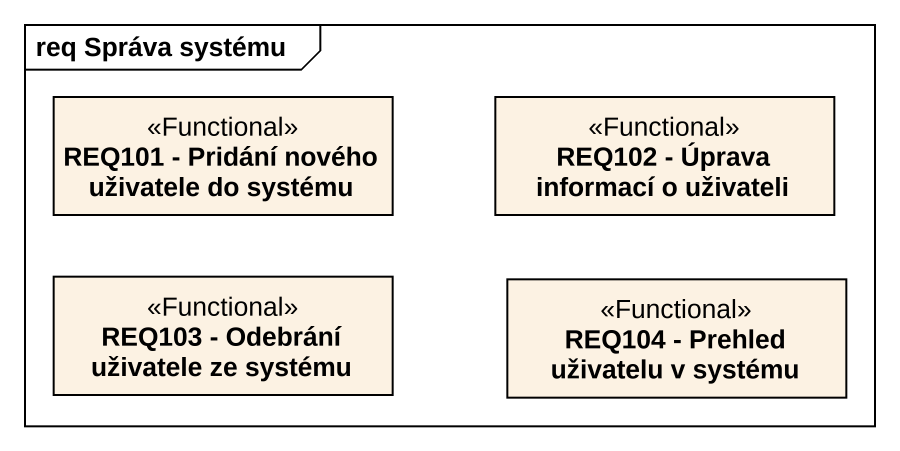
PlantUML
@startuml
mainframe req Správa systému
hide circle
hide empty members
class "REQ101 - Pridání nového uživatele do systému" as REQ101_Pridání_nového <<Functional>>
class "REQ102 - Úprava informací o uživateli" as REQ102_Úprava_informací_o <<Functional>>
class "REQ103 - Odebrání uživatele ze systému" as REQ103_Odebrání_uživatele <<Functional>>
class "REQ104 - Prehled uživatelu v systému" as REQ104_Prehled_uživatelu_v <<Functional>>
@enduml
